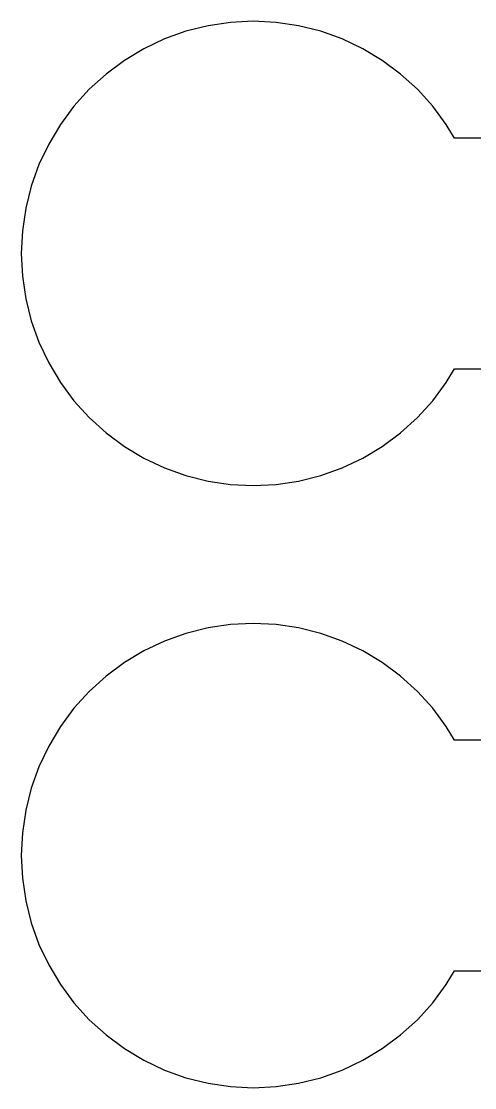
# Model space of a CAD drawing. Extents: x 0 to 105, y -4 to 66.
# Drawn here: x 17.53 to 24.31, y 32.03 to 47.97 of the extents above; entities that cross this region are included whole.
import ezdxf

# ---------------------------------------------------------------- set-up
doc = ezdxf.new("R2010")
doc.units = 0

msp = doc.modelspace()

# ---------------------------------------------------------------- linework, layer by layer
for p, q in [((19.9927, 47.8206), (19.6721, 47.7059)), ((20.323, 47.9033), (19.9927, 47.8206)), ((20.6599, 47.9533), (20.323, 47.9033)), ((21, 47.97), (20.6599, 47.9533)), ((21.3401, 47.9533), (21, 47.97)), ((21.677, 47.9033), (21.3401, 47.9533)), ((22.0073, 47.8206), (21.677, 47.9033)), ((22.3279, 47.7059), (22.0073, 47.8206)), ((19.6721, 47.7059), (19.3643, 47.5603)), ((22.6358, 47.5603), (22.3279, 47.7059)), ((19.3643, 47.5603), (19.0722, 47.3852)), ((22.9278, 47.3852), (22.6358, 47.5603)), ((19.0722, 47.3852), (18.7987, 47.1823)), ((23.2014, 47.1823), (22.9278, 47.3852)), ((18.7987, 47.1823), (18.5463, 46.9537)), ((23.4537, 46.9537), (23.2014, 47.1823)), ((18.5463, 46.9537), (18.3177, 46.7013)), ((23.6824, 46.7013), (23.4537, 46.9537)), ((18.3177, 46.7013), (18.1148, 46.4278)), ((23.8852, 46.4278), (23.6824, 46.7013)), ((18.1148, 46.4278), (17.9397, 46.1357)), ((24.0068, 46.225), (23.8852, 46.4278)), ((17.9397, 46.1357), (17.7941, 45.8279)), ((26.9932, 46.225), (24.0068, 46.225)), ((17.7941, 45.8279), (17.6794, 45.5073)), ((17.6794, 45.5073), (17.5967, 45.177)), ((17.5967, 45.177), (17.5467, 44.8401)), ((17.5467, 44.8401), (17.53, 44.5)), ((17.53, 44.5), (17.5467, 44.1599)), ((17.5467, 44.1599), (17.5967, 43.823)), ((17.5967, 43.823), (17.6794, 43.4927)), ((17.6794, 43.4927), (17.7941, 43.1721)), ((17.7941, 43.1721), (17.9397, 42.8643)), ((17.9397, 42.8643), (18.1148, 42.5722)), ((23.8852, 42.5722), (24.0068, 42.775)), ((24.0068, 42.775), (26.9932, 42.775)), ((18.1148, 42.5722), (18.3177, 42.2987)), ((23.6824, 42.2987), (23.8852, 42.5722)), ((18.3177, 42.2987), (18.5463, 42.0463)), ((23.4537, 42.0463), (23.6824, 42.2987)), ((18.5463, 42.0463), (18.7987, 41.8177)), ((23.2014, 41.8177), (23.4537, 42.0463)), ((18.7987, 41.8177), (19.0722, 41.6148)), ((22.9278, 41.6148), (23.2014, 41.8177)), ((19.0722, 41.6148), (19.3643, 41.4397)), ((22.6358, 41.4397), (22.9278, 41.6148)), ((19.3643, 41.4397), (19.6721, 41.2941)), ((19.6721, 41.2941), (19.9927, 41.1794)), ((22.0073, 41.1794), (22.3279, 41.2941)), ((22.3279, 41.2941), (22.6358, 41.4397)), ((19.9927, 41.1794), (20.323, 41.0967)), ((21.677, 41.0967), (22.0073, 41.1794)), ((20.323, 41.0967), (20.6599, 41.0467)), ((20.6599, 41.0467), (21, 41.03)), ((21, 41.03), (21.3401, 41.0467)), ((21.3401, 41.0467), (21.677, 41.0967)), ((20.323, 38.9033), (19.9927, 38.8206)), ((20.6599, 38.9533), (20.323, 38.9033)), ((21, 38.97), (20.6599, 38.9533)), ((21.3401, 38.9533), (21, 38.97)), ((21.677, 38.9033), (21.3401, 38.9533)), ((22.0073, 38.8206), (21.677, 38.9033)), ((19.9927, 38.8206), (19.6721, 38.7059)), ((22.3279, 38.7059), (22.0073, 38.8206)), ((19.6721, 38.7059), (19.3643, 38.5603)), ((22.6358, 38.5603), (22.3279, 38.7059)), ((19.3643, 38.5603), (19.0722, 38.3852)), ((22.9278, 38.3852), (22.6358, 38.5603)), ((19.0722, 38.3852), (18.7987, 38.1823)), ((23.2014, 38.1823), (22.9278, 38.3852)), ((18.7987, 38.1823), (18.5463, 37.9537)), ((23.4537, 37.9537), (23.2014, 38.1823)), ((18.5463, 37.9537), (18.3177, 37.7013)), ((23.6824, 37.7013), (23.4537, 37.9537)), ((18.3177, 37.7013), (18.1148, 37.4278)), ((23.8852, 37.4278), (23.6824, 37.7013)), ((18.1148, 37.4278), (17.9397, 37.1357)), ((24.0068, 37.225), (23.8852, 37.4278)), ((26.9932, 37.225), (24.0068, 37.225)), ((17.9397, 37.1357), (17.7941, 36.8279)), ((17.7941, 36.8279), (17.6794, 36.5073)), ((17.6794, 36.5073), (17.5967, 36.177)), ((17.5967, 36.177), (17.5467, 35.8401)), ((17.5467, 35.8401), (17.53, 35.5)), ((17.53, 35.5), (17.5467, 35.1599)), ((17.5467, 35.1599), (17.5967, 34.823)), ((17.5967, 34.823), (17.6794, 34.4927)), ((17.6794, 34.4927), (17.7941, 34.1721)), ((17.7941, 34.1721), (17.9397, 33.8643)), ((17.9397, 33.8643), (18.1148, 33.5722)), ((23.8852, 33.5722), (24.0068, 33.775)), ((24.0068, 33.775), (26.9932, 33.775)), ((18.1148, 33.5722), (18.3177, 33.2987)), ((23.6824, 33.2987), (23.8852, 33.5722)), ((18.3177, 33.2987), (18.5463, 33.0463)), ((23.4537, 33.0463), (23.6824, 33.2987)), ((18.5463, 33.0463), (18.7987, 32.8177)), ((23.2014, 32.8177), (23.4537, 33.0463)), ((18.7987, 32.8177), (19.0722, 32.6148)), ((22.9278, 32.6148), (23.2014, 32.8177)), ((19.0722, 32.6148), (19.3643, 32.4397)), ((22.6358, 32.4397), (22.9278, 32.6148)), ((19.3643, 32.4397), (19.6721, 32.2941)), ((22.3279, 32.2941), (22.6358, 32.4397)), ((19.6721, 32.2941), (19.9927, 32.1794)), ((22.0073, 32.1794), (22.3279, 32.2941)), ((19.9927, 32.1794), (20.323, 32.0967)), ((20.323, 32.0967), (20.6599, 32.0467)), ((20.6599, 32.0467), (21, 32.03)), ((21, 32.03), (21.3401, 32.0467)), ((21.3401, 32.0467), (21.677, 32.0967)), ((21.677, 32.0967), (22.0073, 32.1794))]:
    msp.add_line(p, q)

doc.saveas('drawing.dxf')
